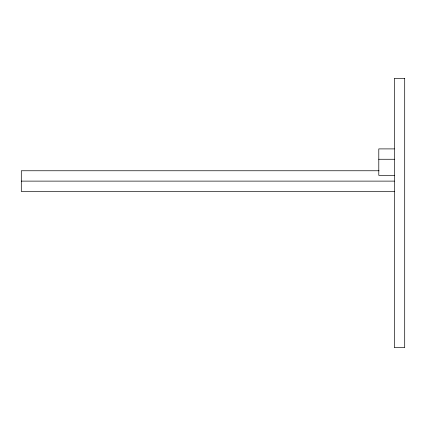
<?xml version="1.0" encoding="UTF-8"?>
<svg xmlns="http://www.w3.org/2000/svg" width="426" height="426" viewBox="0 0 426 426"><rect width="100%" height="100%" fill="white"/><g stroke="black" fill="none" stroke-linecap="round" stroke-linejoin="round"><path stroke-width="0.64" d="M394.338 148.903L378.794 148.903L378.794 175.363L394.338 175.363M378.794 159.265L394.338 159.265M379.044 170.757L21.3 170.757L21.3 191.482L394.338 191.482M21.3 181.119L394.338 181.119M404.7 78.32L394.338 78.32L394.338 347.68L404.7 347.68L404.7 78.32"/></g></svg>
